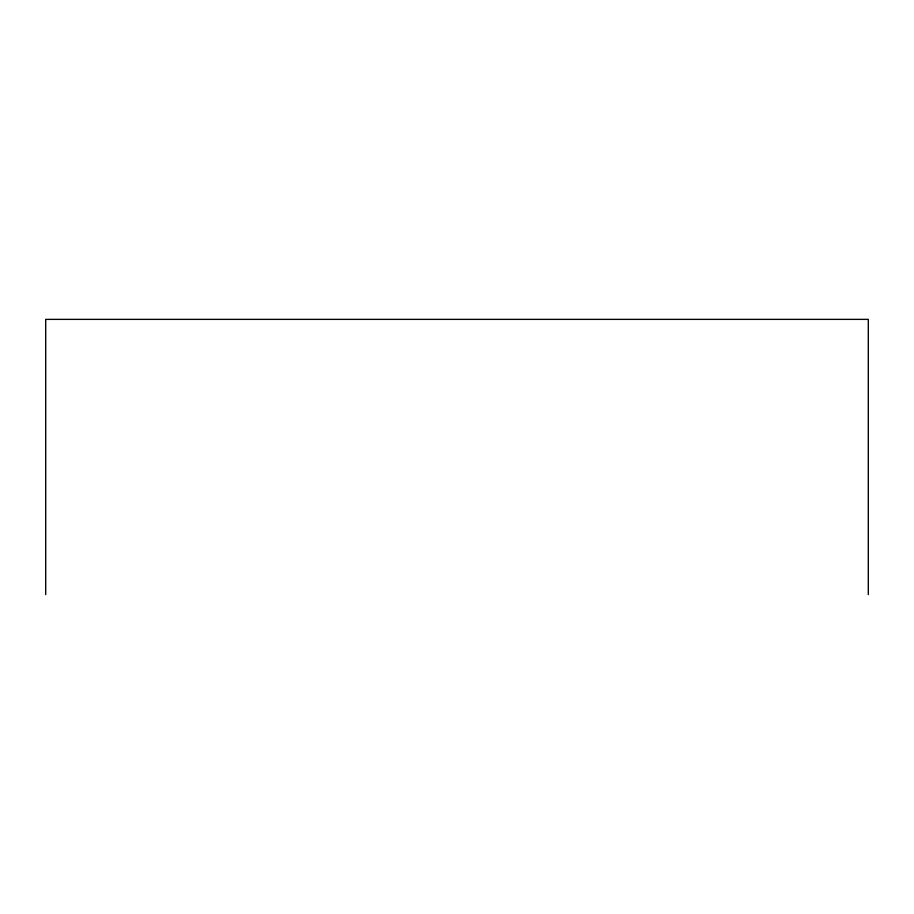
<?xml version="1.0" encoding="UTF-8"?>
<svg xmlns="http://www.w3.org/2000/svg" width="914" height="914" viewBox="0 0 914 914"><rect width="100%" height="100%" fill="white"/><g stroke="black" fill="none" stroke-linecap="round" stroke-linejoin="round"><path stroke-width="1.37" d="M868.3 594.626L868.3 319.374L45.7 319.374L45.7 594.626"/></g></svg>
